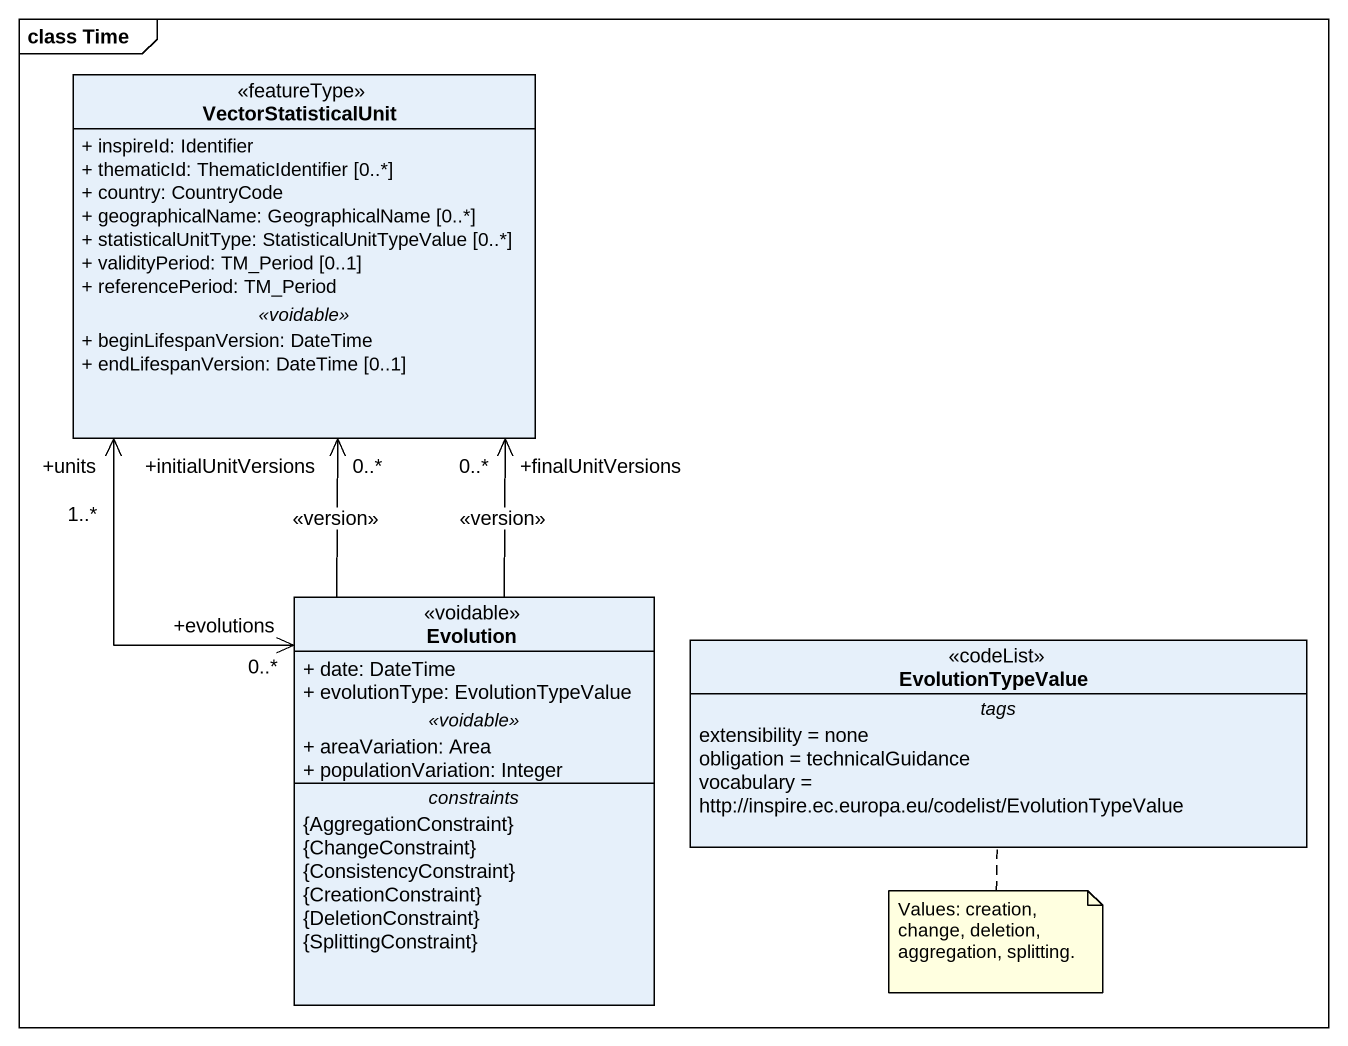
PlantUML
@startuml
mainframe class Time
hide circle
hide empty members
skinparam classAttributeIconSize 0
class VectorStatisticalUnit <<featureType>> {
  + inspireId: Identifier
  + thematicId: ThematicIdentifier [0..*]
  + country: CountryCode
  + geographicalName: GeographicalName [0..*]
  + statisticalUnitType: StatisticalUnitTypeValue [0..*]
  + validityPeriod: TM_Period [0..1]
  + referencePeriod: TM_Period
  .. <<voidable>> ..
  + beginLifespanVersion: DateTime
  + endLifespanVersion: DateTime [0..1]
}
class Evolution <<voidable>> {
  + date: DateTime
  + evolutionType: EvolutionTypeValue
  .. <<voidable>> ..
  + areaVariation: Area
  + populationVariation: Integer
  -- constraints --
  {AggregationConstraint}
  {ChangeConstraint}
  {ConsistencyConstraint}
  {CreationConstraint}
  {DeletionConstraint}
  {SplittingConstraint}
}
class EvolutionTypeValue <<codeList>> {
  -- tags --
  extensibility = none
  obligation = technicalGuidance
  vocabulary = http://inspire.ec.europa.eu/codelist/EvolutionTypeValue
}
Evolution -up-> "+initialUnitVersions\n0..*" VectorStatisticalUnit : <<version>>
Evolution "+evolutions\n0..*" <-up-> "+units\n1..*" VectorStatisticalUnit
Evolution -up-> "+finalUnitVersions\n0..*" VectorStatisticalUnit : <<version>>
note bottom of EvolutionTypeValue : Values: creation, change, deletion, aggregation, splitting.
@enduml
